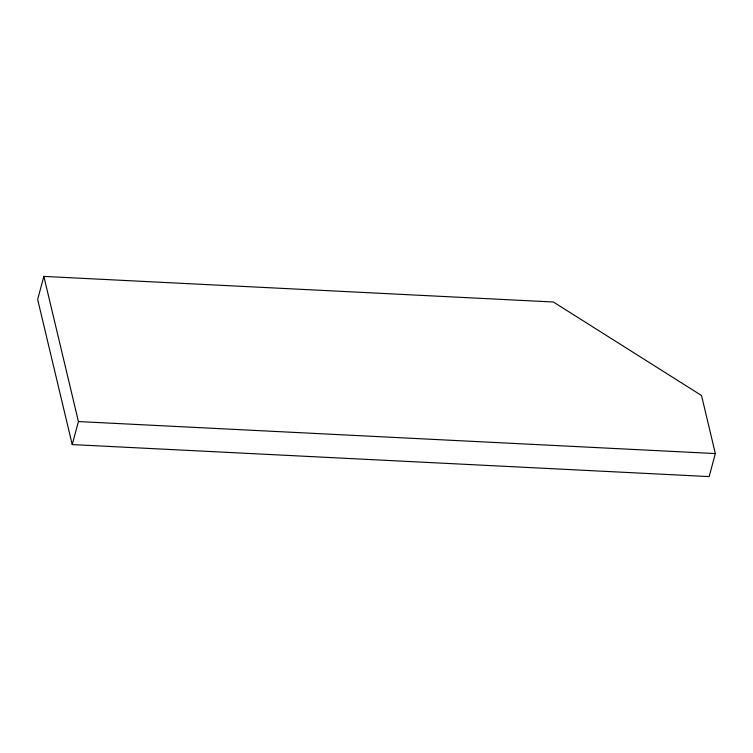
<?xml version="1.0" encoding="UTF-8"?>
<svg xmlns="http://www.w3.org/2000/svg" width="753" height="753" viewBox="0 0 753 753"><rect width="100%" height="100%" fill="white"/><g stroke="black" fill="none" stroke-linecap="round" stroke-linejoin="round"><path stroke-width="1.13" d="M43.853 276.407L37.65 299.43L72.232 444.581L709.147 476.593L715.35 453.57L701.514 395.504L553.389 302.009L43.853 276.407L78.434 421.558L72.232 444.581M78.434 421.558L715.35 453.57"/></g></svg>
